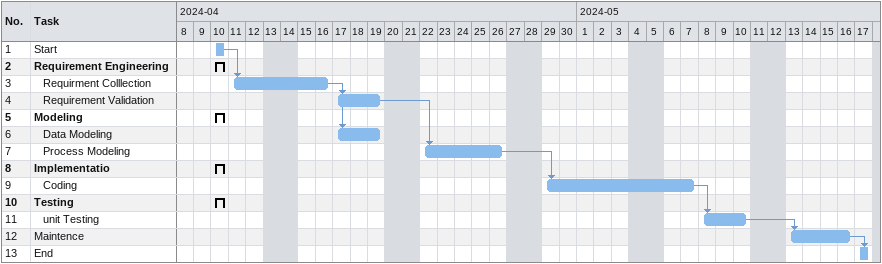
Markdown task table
| ID | Level | Task | Start | Finish | Predecessors |
|---|---|---|---|---|---|
| 1 | 1 | Start | 2024-04-10 | 2024-04-10 |  |
| 2 | 1 | **Requirement Engineering** | 2024-04-10 | 2024-04-10 |  |
| 3 | 2 | Requirment Colllection | 2024-04-11 | 2024-04-16 | 1 |
| 4 | 2 | Requirement Validation | 2024-04-17 | 2024-04-19 | 3 |
| 5 | 1 | **Modeling** | 2024-04-10 | 2024-04-10 |  |
| 6 | 2 | Data Modeling | 2024-04-17 | 2024-04-19 | 3 |
| 7 | 2 | Process Modeling | 2024-04-22 | 2024-04-26 | 4 |
| 8 | 1 | **Implementatio** | 2024-04-10 | 2024-04-10 |  |
| 9 | 2 | Coding | 2024-04-29 | 2024-05-07 | 7 |
| 10 | 1 | **Testing** | 2024-04-10 | 2024-04-10 |  |
| 11 | 2 | unit Testing | 2024-05-08 | 2024-05-10 | 9 |
| 12 | 1 | Maintence | 2024-05-13 | 2024-05-16 | 11 |
| 13 | 1 | End | 2024-05-17 | 2024-05-17 | 12 |
